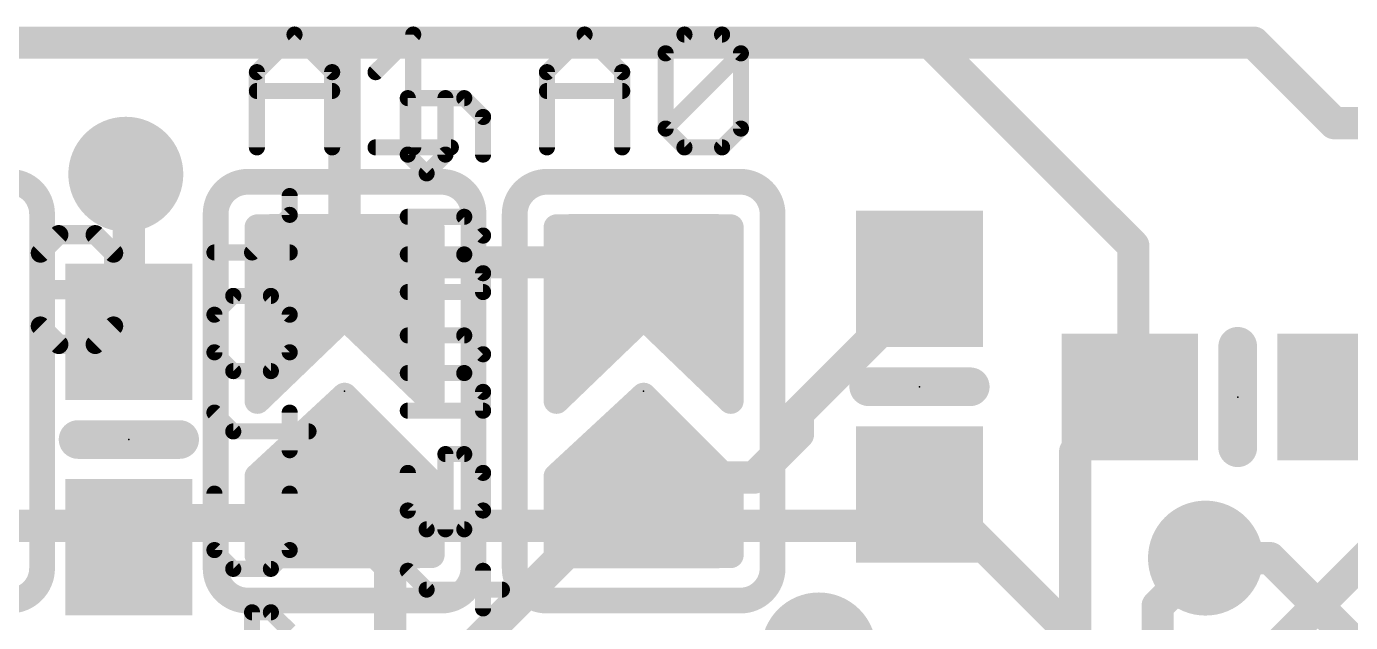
# Model space of a CAD drawing. Extents: x -0.1 to 65, y -0.1 to 31.1.
# Drawn here: x 12.04 to 22.48, y 15.37 to 20.07 of the extents above; entities that cross this region are included whole.
import ezdxf

# ---------------------------------------------------------------- set-up
doc = ezdxf.new("R2010")
doc.units = 0
for name, color, linetype in [('1', 12, 'CONTINUOUS'), ('16', 5, 'CONTINUOUS'), ('18', 110, 'CONTINUOUS'), ('21', 40, 'CONTINUOUS'), ('22', 6, 'CONTINUOUS'), ('23', 40, 'CONTINUOUS')]:
    doc.layers.add(name, color=color, linetype=linetype)

# ---------------------------------------------------------------- blocks, each defined once
blk = doc.blocks.new('RECT121920X243840R50')
at = {"const_width": 0.1905}
blk.add_lwpolyline([(0.2858, -0.5715), (0.2858, 0.5715, 0.4142), (0.1905, 0.6668), (-0.1905, 0.6668, 0.4142), (-0.2858, 0.5715), (-0.2858, -0.5715, 0.4142), (-0.1905, -0.6668), (0.1905, -0.6668, 0.4142)], format="xyb", close=True, dxfattribs=at)
blk.add_solid([(-0.2159, -0.5969), (0.2159, -0.5969), (-0.2159, 0.5969), (0.2159, 0.5969)])
blk = doc.blocks.new('RECT')
blk.add_solid([(-0.5, -0.5), (0.5, -0.5), (-0.5, 0.5), (0.5, 0.5)])
blk = doc.blocks.new('ROUNDV')
at = {"const_width": 0.5}
blk.add_lwpolyline([(0, -0.25, 1), (0, 0.25, 1), (0, -0.25)], format="xyb", dxfattribs=at)

msp = doc.modelspace()

# ---------------------------------------------------------------- linework, layer by layer
at = {"layer": '1'}
for points, const_width in [([(14.551, 19.939), (11.811, 19.939)], 0.254), ([(14.551, 19.939), (14.551, 18.207)], 0.254), ([(14.551, 19.939), (19.166, 19.939)], 0.254), ([(19.166, 19.939), (20.767, 18.338)], 0.254), ([(12.851, 18.8776), (12.827, 18.9016)], 0.254), ([(12.851, 18.8776), (12.851, 17.66)], 0.254), ([(15.2376, 18.484), (13.8644, 18.484)], 0.2032), ([(13.8644, 18.484), (13.8644, 17.114)], 0.2032), ([(15.2376, 17.114), (15.2376, 18.484)], 0.2032), ([(17.5946, 18.484), (16.2214, 18.484)], 0.2032), ([(16.2214, 18.484), (16.2214, 17.114)], 0.2032), ([(17.5946, 17.114), (17.5946, 18.484)], 0.2032), ([(13.8644, 18.288), (15.2376, 18.288)], 0.2032), ([(16.2214, 18.288), (17.5946, 18.288)], 0.2032), ([(20.767, 18.338), (20.767, 17.172)], 0.254), ([(16.908, 18.207), (14.551, 18.207)], 0.254), ([(13.8644, 18.0848), (15.2376, 18.0848)], 0.2032), ([(16.2214, 18.0848), (17.5946, 18.0848)], 0.2032), ([(19.082, 17.9752), (19.082, 18.076)], 0.254), ([(19.082, 17.9752), (18.1248, 17.018)], 0.254), ([(13.8644, 17.8816), (15.2376, 17.8816)], 0.2032), ([(16.2214, 17.8816), (17.5946, 17.8816)], 0.2032), ([(13.8644, 17.114), (14.551, 17.7752)], 0.2032), ([(14.551, 17.7752), (15.2376, 17.114)], 0.2032), ([(16.2214, 17.114), (16.908, 17.7752)], 0.2032), ([(16.908, 17.7752), (17.5946, 17.114)], 0.2032), ([(13.8644, 17.6784), (14.4505, 17.6784)], 0.2032), ([(14.6515, 17.6784), (15.2376, 17.6784)], 0.2032), ([(16.2214, 17.6784), (16.8075, 17.6784)], 0.2032), ([(17.0085, 17.6784), (17.5946, 17.6784)], 0.2032), ([(13.8644, 17.4752), (14.2395, 17.4752)], 0.2032), ([(14.8625, 17.4752), (15.2376, 17.4752)], 0.2032), ([(16.2214, 17.4752), (16.5965, 17.4752)], 0.2032), ([(17.2195, 17.4752), (17.5946, 17.4752)], 0.2032), ([(13.8644, 17.272), (14.0285, 17.272)], 0.2032), ([(15.0735, 17.272), (15.2376, 17.272)], 0.2032), ([(16.2214, 17.272), (16.3855, 17.272)], 0.2032), ([(17.4305, 17.272), (17.5946, 17.272)], 0.2032), ([(13.8644, 16.5195), (14.551, 17.1561)], 0.2032), ([(14.551, 17.1561), (15.2376, 16.4695)], 0.2032), ([(16.2214, 16.5195), (16.908, 17.1561)], 0.2032), ([(16.908, 17.1561), (17.5946, 16.4695)], 0.2032), ([(20.309, 16.714), (20.74, 17.145)], 0.254), ([(20.767, 17.172), (20.74, 17.145)], 0.254), ([(14.4568, 17.0688), (14.6383, 17.0688)], 0.2032), ([(16.8138, 17.0688), (16.9953, 17.0688)], 0.2032), ([(18.1248, 17.018), (18.1248, 16.8548)], 0.254), ([(14.2377, 16.8656), (14.8415, 16.8656)], 0.2032), ([(16.5947, 16.8656), (17.1985, 16.8656)], 0.2032), ([(18.1248, 16.8548), (17.78, 16.51)], 0.254), ([(20.309, 14.095), (20.309, 16.714)], 0.254), ([(14.0185, 16.6624), (15.0447, 16.6624)], 0.2032), ([(16.3755, 16.6624), (17.4017, 16.6624)], 0.2032), ([(13.8644, 15.898), (13.8644, 16.5195)], 0.2032), ([(16.2214, 15.898), (16.2214, 16.5195)], 0.2032), ([(16.908, 16.175), (17.243, 16.51)], 0.254), ([(17.78, 16.51), (17.243, 16.51)], 0.254), ([(13.8644, 16.4592), (15.2376, 16.4592)], 0.2032), ([(15.2376, 16.4695), (15.2376, 15.898)], 0.2032), ([(16.2214, 16.4592), (17.5946, 16.4592)], 0.2032), ([(17.5946, 16.4695), (17.5946, 15.898)], 0.2032), ([(16.517, 16.175), (16.4095, 16.2825)], 0.254), ([(16.4095, 16.2825), (16.4095, 16.0285)], 0.254), ([(13.017, 16.175), (12.851, 16.009)], 0.254), ([(14.551, 16.175), (13.017, 16.175)], 0.254), ([(13.8644, 16.256), (15.2376, 16.256)], 0.2032), ([(14.551, 16.175), (14.9098, 15.8162)], 0.254), ([(16.2214, 16.256), (17.5946, 16.256)], 0.2032), ([(16.908, 16.175), (16.517, 16.175)], 0.254), ([(12.851, 16.009), (12.851, 15.96)], 0.254), ([(13.8644, 16.0528), (15.2376, 16.0528)], 0.2032), ([(16.4095, 16.0285), (15.367, 14.986)], 0.254), ([(16.2214, 16.0528), (17.5946, 16.0528)], 0.2032), ([(22.7214, 16.002), (21.6018, 14.8824)], 0.254), ([(15.2376, 15.898), (13.8644, 15.898)], 0.2032), ([(17.5946, 15.898), (16.2214, 15.898)], 0.2032), ([(21.336, 15.875), (20.959, 15.498)], 0.254), ([(14.9098, 15.8162), (14.9098, 11.3792)], 0.254), ([(20.959, 14.095), (20.959, 15.498)], 0.254)]:
    msp.add_lwpolyline(points, dxfattribs=dict(at, const_width=const_width))
for points, const_width in [([(14.6145, 19.939, 1), (14.4875, 19.939)], 0.127), ([(14.551, 20.0025, 1), (14.551, 19.8755)], 0.127), ([(14.551, 19.8755, 1), (14.551, 20.0025)], 0.127), ([(19.2109, 19.9839, 1), (19.1211, 19.8941)], 0.127), ([(19.166, 19.8755, 1), (19.166, 20.0025)], 0.127), ([(12.8719, 18.9465, 1), (12.7821, 18.8567)], 0.127), ([(12.9145, 18.8776, 1), (12.7875, 18.8776)], 0.127), ([(12.8061, 18.8327, 1), (12.8959, 18.9225)], 0.127), ([(13.8644, 18.5348, 1), (13.8644, 18.4332)], 0.1016), ([(13.9152, 18.484, 1), (13.8136, 18.484)], 0.1016), ([(15.2884, 18.484, 1), (15.1868, 18.484)], 0.1016), ([(15.2376, 18.4332, 1), (15.2376, 18.5348)], 0.1016), ([(16.2214, 18.5348, 1), (16.2214, 18.4332)], 0.1016), ([(16.2722, 18.484, 1), (16.1706, 18.484)], 0.1016), ([(17.6454, 18.484, 1), (17.5438, 18.484)], 0.1016), ([(17.5946, 18.4332, 1), (17.5946, 18.5348)], 0.1016), ([(13.8644, 18.3388, 1), (13.8644, 18.2372)], 0.1016), ([(15.2376, 18.2372, 1), (15.2376, 18.3388)], 0.1016), ([(16.2214, 18.3388, 1), (16.2214, 18.2372)], 0.1016), ([(17.5946, 18.2372, 1), (17.5946, 18.3388)], 0.1016), ([(20.8305, 18.338, 1), (20.7035, 18.338)], 0.127), ([(20.7221, 18.2931, 1), (20.8119, 18.3829)], 0.127), ([(14.551, 18.2705, 1), (14.551, 18.1435)], 0.127), ([(14.4875, 18.207, 1), (14.6145, 18.207)], 0.127), ([(16.908, 18.1435, 1), (16.908, 18.2705)], 0.127), ([(13.8644, 18.1356, 1), (13.8644, 18.034)], 0.1016), ([(15.2376, 18.034, 1), (15.2376, 18.1356)], 0.1016), ([(16.2214, 18.1356, 1), (16.2214, 18.034)], 0.1016), ([(17.5946, 18.034, 1), (17.5946, 18.1356)], 0.1016), ([(19.1455, 18.076, 1), (19.0185, 18.076)], 0.127), ([(19.1269, 17.9303, 1), (19.0371, 18.0201)], 0.127), ([(13.8644, 17.9324, 1), (13.8644, 17.8308)], 0.1016), ([(15.2376, 17.8308, 1), (15.2376, 17.9324)], 0.1016), ([(16.2214, 17.9324, 1), (16.2214, 17.8308)], 0.1016), ([(17.5946, 17.8308, 1), (17.5946, 17.9324)], 0.1016), ([(19.0185, 17.9752, 1), (19.1455, 17.9752)], 0.127), ([(14.5862, 17.8118, 1), (14.5158, 17.7386)], 0.1016), ([(14.5862, 17.7386, 1), (14.5158, 17.8118)], 0.1016), ([(16.9432, 17.8118, 1), (16.8728, 17.7386)], 0.1016), ([(16.9432, 17.7386, 1), (16.8728, 17.8118)], 0.1016), ([(13.8644, 17.7292, 1), (13.8644, 17.6276)], 0.1016), ([(14.4505, 17.6276, 1), (14.4505, 17.7292)], 0.1016), ([(14.6515, 17.7292, 1), (14.6515, 17.6276)], 0.1016), ([(15.2376, 17.6276, 1), (15.2376, 17.7292)], 0.1016), ([(16.2214, 17.7292, 1), (16.2214, 17.6276)], 0.1016), ([(16.8075, 17.6276, 1), (16.8075, 17.7292)], 0.1016), ([(17.0085, 17.7292, 1), (17.0085, 17.6276)], 0.1016), ([(17.5946, 17.6276, 1), (17.5946, 17.7292)], 0.1016), ([(12.7875, 17.66, 1), (12.9145, 17.66)], 0.127), ([(13.8644, 17.526, 1), (13.8644, 17.4244)], 0.1016), ([(14.2395, 17.4244, 1), (14.2395, 17.526)], 0.1016), ([(14.8625, 17.526, 1), (14.8625, 17.4244)], 0.1016), ([(15.2376, 17.4244, 1), (15.2376, 17.526)], 0.1016), ([(16.2214, 17.526, 1), (16.2214, 17.4244)], 0.1016), ([(16.5965, 17.4244, 1), (16.5965, 17.526)], 0.1016), ([(17.2195, 17.526, 1), (17.2195, 17.4244)], 0.1016), ([(17.5946, 17.4244, 1), (17.5946, 17.526)], 0.1016), ([(13.8644, 17.3228, 1), (13.8644, 17.2212)], 0.1016), ([(14.0285, 17.2212, 1), (14.0285, 17.3228)], 0.1016), ([(15.0735, 17.3228, 1), (15.0735, 17.2212)], 0.1016), ([(15.2376, 17.2212, 1), (15.2376, 17.3228)], 0.1016), ([(16.2214, 17.3228, 1), (16.2214, 17.2212)], 0.1016), ([(16.3855, 17.2212, 1), (16.3855, 17.3228)], 0.1016), ([(17.4305, 17.3228, 1), (17.4305, 17.2212)], 0.1016), ([(17.5946, 17.2212, 1), (17.5946, 17.3228)], 0.1016), ([(14.5869, 17.192, 1), (14.5151, 17.1202)], 0.1016), ([(14.5855, 17.1188, 1), (14.5165, 17.1934)], 0.1016), ([(16.9439, 17.192, 1), (16.8721, 17.1202)], 0.1016), ([(16.9425, 17.1188, 1), (16.8735, 17.1934)], 0.1016), ([(20.6951, 17.1899, 1), (20.7849, 17.1001)], 0.127), ([(20.7849, 17.1001, 1), (20.6951, 17.1899)], 0.127), ([(20.7035, 17.172, 1), (20.8305, 17.172)], 0.127), ([(20.8119, 17.1271, 1), (20.7221, 17.2169)], 0.127), ([(13.8292, 17.1506, 1), (13.8996, 17.0774)], 0.1016), ([(13.8136, 17.114, 1), (13.9152, 17.114)], 0.1016), ([(14.4568, 17.1196, 1), (14.4568, 17.018)], 0.1016), ([(14.6383, 17.018, 1), (14.6383, 17.1196)], 0.1016), ([(15.1868, 17.114, 1), (15.2884, 17.114)], 0.1016), ([(15.2024, 17.0774, 1), (15.2728, 17.1506)], 0.1016), ([(16.1862, 17.1506, 1), (16.2566, 17.0774)], 0.1016), ([(16.1706, 17.114, 1), (16.2722, 17.114)], 0.1016), ([(16.8138, 17.1196, 1), (16.8138, 17.018)], 0.1016), ([(16.9953, 17.018, 1), (16.9953, 17.1196)], 0.1016), ([(17.5438, 17.114, 1), (17.6454, 17.114)], 0.1016), ([(17.5594, 17.0774, 1), (17.6298, 17.1506)], 0.1016), ([(18.1883, 17.018, 1), (18.0613, 17.018)], 0.127), ([(18.0799, 17.0629, 1), (18.1697, 16.9731)], 0.127), ([(14.2377, 16.9164, 1), (14.2377, 16.8148)], 0.1016), ([(14.8415, 16.8148, 1), (14.8415, 16.9164)], 0.1016), ([(16.5947, 16.9164, 1), (16.5947, 16.8148)], 0.1016), ([(17.1985, 16.8148, 1), (17.1985, 16.9164)], 0.1016), ([(18.0613, 16.8548, 1), (18.1883, 16.8548)], 0.127), ([(18.1697, 16.8099, 1), (18.0799, 16.8997)], 0.127), ([(20.3725, 16.714, 1), (20.2455, 16.714)], 0.127), ([(20.2641, 16.7589, 1), (20.3539, 16.6691)], 0.127), ([(14.0185, 16.7132, 1), (14.0185, 16.6116)], 0.1016), ([(15.0447, 16.6116, 1), (15.0447, 16.7132)], 0.1016), ([(16.3755, 16.7132, 1), (16.3755, 16.6116)], 0.1016), ([(17.4017, 16.6116, 1), (17.4017, 16.7132)], 0.1016), ([(13.9152, 16.5195, 1), (13.8136, 16.5195)], 0.1016), ([(13.8299, 16.5568, 1), (13.8989, 16.4822)], 0.1016), ([(16.2722, 16.5195, 1), (16.1706, 16.5195)], 0.1016), ([(16.1869, 16.5568, 1), (16.2559, 16.4822)], 0.1016), ([(17.243, 16.5735, 1), (17.243, 16.4465)], 0.127), ([(17.2879, 16.4651, 1), (17.1981, 16.5549)], 0.127), ([(17.7351, 16.5549, 1), (17.8249, 16.4651)], 0.127), ([(17.78, 16.4465, 1), (17.78, 16.5735)], 0.127), ([(13.8644, 16.51, 1), (13.8644, 16.4084)], 0.1016), ([(15.2884, 16.4695, 1), (15.1868, 16.4695)], 0.1016), ([(15.2017, 16.4336, 1), (15.2735, 16.5054)], 0.1016), ([(15.2376, 16.4084, 1), (15.2376, 16.51)], 0.1016), ([(16.2214, 16.51, 1), (16.2214, 16.4084)], 0.1016), ([(17.6454, 16.4695, 1), (17.5438, 16.4695)], 0.1016), ([(17.5587, 16.4336, 1), (17.6305, 16.5054)], 0.1016), ([(17.5946, 16.4084, 1), (17.5946, 16.51)], 0.1016), ([(16.4544, 16.3274, 1), (16.3646, 16.2376)], 0.127), ([(16.473, 16.2825, 1), (16.346, 16.2825)], 0.127), ([(13.017, 16.2385, 1), (13.017, 16.1115)], 0.127), ([(13.0619, 16.1301, 1), (12.9721, 16.2199)], 0.127), ([(13.8644, 16.3068, 1), (13.8644, 16.2052)], 0.1016), ([(14.5959, 16.2199, 1), (14.5061, 16.1301)], 0.127), ([(14.551, 16.1115, 1), (14.551, 16.2385)], 0.127), ([(15.2376, 16.2052, 1), (15.2376, 16.3068)], 0.1016), ([(16.2214, 16.3068, 1), (16.2214, 16.2052)], 0.1016), ([(16.517, 16.2385, 1), (16.517, 16.1115)], 0.127), ([(16.4721, 16.1301, 1), (16.5619, 16.2199)], 0.127), ([(16.8631, 16.2199, 1), (16.9529, 16.1301)], 0.127), ([(16.908, 16.1115, 1), (16.908, 16.2385)], 0.127), ([(17.5946, 16.2052, 1), (17.5946, 16.3068)], 0.1016), ([(12.9145, 16.009, 1), (12.7875, 16.009)], 0.127), ([(12.8061, 16.0539, 1), (12.8959, 15.9641)], 0.127), ([(13.8644, 16.1036, 1), (13.8644, 16.002)], 0.1016), ([(15.2376, 16.002, 1), (15.2376, 16.1036)], 0.1016), ([(16.2214, 16.1036, 1), (16.2214, 16.002)], 0.1016), ([(16.346, 16.0285, 1), (16.473, 16.0285)], 0.127), ([(16.4544, 15.9836, 1), (16.3646, 16.0734)], 0.127), ([(17.5946, 16.002, 1), (17.5946, 16.1036)], 0.1016), ([(12.7875, 15.96, 1), (12.9145, 15.96)], 0.127), ([(13.8644, 15.9488, 1), (13.8644, 15.8472)], 0.1016), ([(15.2376, 15.8472, 1), (15.2376, 15.9488)], 0.1016), ([(16.2214, 15.9488, 1), (16.2214, 15.8472)], 0.1016), ([(17.5946, 15.8472, 1), (17.5946, 15.9488)], 0.1016), ([(21.3809, 15.8301, 1), (21.2911, 15.9199)], 0.127), ([(13.8136, 15.898, 1), (13.9152, 15.898)], 0.1016), ([(14.9733, 15.8162, 1), (14.8463, 15.8162)], 0.127), ([(14.8649, 15.7713, 1), (14.9547, 15.8611)], 0.127), ([(15.1868, 15.898, 1), (15.2884, 15.898)], 0.1016), ([(16.1706, 15.898, 1), (16.2722, 15.898)], 0.1016), ([(17.5438, 15.898, 1), (17.6454, 15.898)], 0.1016), ([(21.0225, 15.498, 1), (20.8955, 15.498)], 0.127), ([(20.9141, 15.5429, 1), (21.0039, 15.4531)], 0.127)]:
    msp.add_lwpolyline(points, format="xyb", dxfattribs=dict(at, const_width=const_width))
at = {"layer": '16', "const_width": 0.254}
for points in [[(9.017, 19.939), (21.717, 19.939)], [(21.717, 19.939), (22.352, 19.304)], [(28.067, 19.304), (22.352, 19.304)], [(19.431, 16.129), (7.619, 16.129)], [(24.2062, 11.3538), (19.431, 16.129)], [(21.844, 15.875), (21.336, 15.875)], [(25.781, 11.938), (21.844, 15.875)]]:
    msp.add_lwpolyline(points, dxfattribs=at)
at = {"layer": '16', "const_width": 0.127}
for points in [[(21.7619, 19.9839, 1), (21.6721, 19.8941)], [(21.717, 19.8755, 1), (21.717, 20.0025)], [(22.352, 19.3675, 1), (22.352, 19.2405)], [(22.3071, 19.2591, 1), (22.3969, 19.3489)], [(19.4759, 16.1739, 1), (19.3861, 16.0841)], [(19.431, 16.0655, 1), (19.431, 16.1925)], [(21.336, 15.9385, 1), (21.336, 15.8115)], [(21.8889, 15.9199, 1), (21.7991, 15.8301)], [(21.844, 15.8115, 1), (21.844, 15.9385)]]:
    msp.add_lwpolyline(points, format="xyb", dxfattribs=at)
at = {"layer": '21'}
for points, const_width in [([(13.86, 19.7067), (14.1566, 20.0033)], 0.127), ([(14.1566, 20.0033), (14.4532, 19.7067)], 0.127), ([(14.7955, 19.7067), (15.0921, 20.0033)], 0.127), ([(15.0921, 20.0033), (15.0921, 19.1135)], 0.127), ([(16.146, 19.7067), (16.4426, 20.0033)], 0.127), ([(16.4426, 20.0033), (16.7392, 19.7067)], 0.127), ([(17.0815, 19.855), (17.2298, 20.0033)], 0.127), ([(17.2298, 20.0033), (17.5264, 20.0033)], 0.127), ([(17.5264, 20.0033), (17.6747, 19.855)], 0.127), ([(17.0815, 19.2618), (17.0815, 19.855)], 0.127), ([(17.0815, 19.2618), (17.6747, 19.855)], 0.127), ([(17.6747, 19.855), (17.6747, 19.2618)], 0.127), ([(13.86, 19.1135), (13.86, 19.7067)], 0.127), ([(14.4532, 19.7067), (14.4532, 19.1135)], 0.127), ([(16.146, 19.1135), (16.146, 19.7067)], 0.127), ([(16.7392, 19.7067), (16.7392, 19.1135)], 0.127), ([(13.86, 19.5584), (14.4532, 19.5584)], 0.127), ([(16.146, 19.5584), (16.7392, 19.5584)], 0.127), ([(17.2298, 19.1135), (17.0815, 19.2618)], 0.127), ([(17.6747, 19.2618), (17.5264, 19.1135)], 0.127), ([(14.7955, 19.1135), (15.3887, 19.1135)], 0.127), ([(17.5264, 19.1135), (17.2298, 19.1135)], 0.127), ([(15.313, 18.842), (13.789, 18.842)], 0.2032), ([(17.67, 18.842), (16.146, 18.842)], 0.2032), ([(12.167, 18.588), (12.167, 15.794)], 0.2032), ([(13.535, 15.794), (13.535, 18.588)], 0.2032), ([(15.567, 18.588), (15.567, 15.794)], 0.2032), ([(15.892, 15.794), (15.892, 18.588)], 0.2032), ([(17.924, 18.588), (17.924, 15.794)], 0.2032), ([(21.59, 17.545), (21.59, 16.745)], 0.3048), ([(18.682, 17.226), (19.482, 17.226)], 0.3048), ([(13.251, 16.81), (12.451, 16.81)], 0.3048), ([(15.313, 15.54), (13.789, 15.54)], 0.2032), ([(17.67, 15.54), (16.146, 15.54)], 0.2032)]:
    msp.add_lwpolyline(points, dxfattribs=dict(at, const_width=const_width))
for points, const_width in [([(14.179, 20.0257, 1), (14.1341, 19.9808)], 0.0635), ([(14.179, 19.9808, 1), (14.1341, 20.0257)], 0.0635), ([(15.1238, 20.0033, 1), (15.0603, 20.0033)], 0.0635), ([(15.1145, 19.9808, 1), (15.0696, 20.0257)], 0.0635), ([(16.465, 20.0257, 1), (16.4201, 19.9808)], 0.0635), ([(16.465, 19.9808, 1), (16.4201, 20.0257)], 0.0635), ([(17.2298, 20.035, 1), (17.2298, 19.9715)], 0.0635), ([(17.2522, 19.9808, 1), (17.2073, 20.0257)], 0.0635), ([(17.5488, 20.0257, 1), (17.5039, 19.9808)], 0.0635), ([(17.5264, 19.9715, 1), (17.5264, 20.035)], 0.0635), ([(17.059, 19.8774, 1), (17.104, 19.8325)], 0.0635), ([(17.1133, 19.855, 1), (17.0498, 19.855)], 0.0635), ([(17.7064, 19.855, 1), (17.6429, 19.855)], 0.0635), ([(17.6971, 19.8325, 1), (17.6522, 19.8774)], 0.0635), ([(17.6522, 19.8325, 1), (17.6971, 19.8774)], 0.0635), ([(13.8917, 19.7067, 1), (13.8282, 19.7067)], 0.0635), ([(13.8375, 19.7291, 1), (13.8824, 19.6842)], 0.0635), ([(14.4849, 19.7067, 1), (14.4214, 19.7067)], 0.0635), ([(14.4307, 19.6842, 1), (14.4756, 19.7291)], 0.0635), ([(14.773, 19.7291, 1), (14.818, 19.6842)], 0.0635), ([(16.1777, 19.7067, 1), (16.1142, 19.7067)], 0.0635), ([(16.1235, 19.7291, 1), (16.1684, 19.6842)], 0.0635), ([(16.7709, 19.7067, 1), (16.7074, 19.7067)], 0.0635), ([(16.7167, 19.6842, 1), (16.7616, 19.7291)], 0.0635), ([(13.86, 19.5901, 1), (13.86, 19.5266)], 0.0635), ([(14.4532, 19.5266, 1), (14.4532, 19.5901)], 0.0635), ([(16.146, 19.5901, 1), (16.146, 19.5266)], 0.0635), ([(16.7392, 19.5266, 1), (16.7392, 19.5901)], 0.0635), ([(17.104, 19.2842, 1), (17.059, 19.2393)], 0.0635), ([(17.059, 19.2842, 1), (17.104, 19.2393)], 0.0635), ([(17.6971, 19.2393, 1), (17.6522, 19.2842)], 0.0635), ([(17.0498, 19.2618, 1), (17.1133, 19.2618)], 0.0635), ([(17.6429, 19.2618, 1), (17.7064, 19.2618)], 0.0635), ([(13.8282, 19.1135, 1), (13.8917, 19.1135)], 0.0635), ([(14.4214, 19.1135, 1), (14.4849, 19.1135)], 0.0635), ([(14.7955, 19.1453, 1), (14.7955, 19.0818)], 0.0635), ([(15.0603, 19.1135, 1), (15.1238, 19.1135)], 0.0635), ([(15.3887, 19.0818, 1), (15.3887, 19.1453)], 0.0635), ([(16.1142, 19.1135, 1), (16.1777, 19.1135)], 0.0635), ([(16.7074, 19.1135, 1), (16.7709, 19.1135)], 0.0635), ([(17.2298, 19.1453, 1), (17.2298, 19.0818)], 0.0635), ([(17.2073, 19.091, 1), (17.2522, 19.136)], 0.0635), ([(17.5039, 19.136, 1), (17.5488, 19.091)], 0.0635), ([(17.5264, 19.0818, 1), (17.5264, 19.1453)], 0.0635), ([(12.167, 18.588, 0.4142), (11.913, 18.842)], 0.2032), ([(13.789, 18.842, 0.4142), (13.535, 18.588)], 0.2032), ([(13.789, 18.8928, 1), (13.789, 18.7912)], 0.1016), ([(13.789, 18.7912, 1), (13.789, 18.8928)], 0.1016), ([(15.567, 18.588, 0.4142), (15.313, 18.842)], 0.2032), ([(15.313, 18.8928, 1), (15.313, 18.7912)], 0.1016), ([(15.313, 18.7912, 1), (15.313, 18.8928)], 0.1016), ([(16.146, 18.842, 0.4142), (15.892, 18.588)], 0.2032), ([(16.146, 18.8928, 1), (16.146, 18.7912)], 0.1016), ([(16.146, 18.7912, 1), (16.146, 18.8928)], 0.1016), ([(17.924, 18.588, 0.4142), (17.67, 18.842)], 0.2032), ([(17.67, 18.8928, 1), (17.67, 18.7912)], 0.1016), ([(17.67, 18.7912, 1), (17.67, 18.8928)], 0.1016), ([(12.2178, 18.588, 1), (12.1162, 18.588)], 0.1016), ([(13.5858, 18.588, 1), (13.4842, 18.588)], 0.1016), ([(15.6178, 18.588, 1), (15.5162, 18.588)], 0.1016), ([(15.9428, 18.588, 1), (15.8412, 18.588)], 0.1016), ([(17.9748, 18.588, 1), (17.8732, 18.588)], 0.1016), ([(12.1162, 18.588, 1), (12.2178, 18.588)], 0.1016), ([(13.4842, 18.588, 1), (13.5858, 18.588)], 0.1016), ([(15.5162, 18.588, 1), (15.6178, 18.588)], 0.1016), ([(15.8412, 18.588, 1), (15.9428, 18.588)], 0.1016), ([(17.8732, 18.588, 1), (17.9748, 18.588)], 0.1016), ([(21.6662, 17.545, 1), (21.5138, 17.545)], 0.1524), ([(18.682, 17.3022, 1), (18.682, 17.1498)], 0.1524), ([(19.482, 17.1498, 1), (19.482, 17.3022)], 0.1524), ([(12.451, 16.8862, 1), (12.451, 16.7338)], 0.1524), ([(13.251, 16.7338, 1), (13.251, 16.8862)], 0.1524), ([(21.5138, 16.745, 1), (21.6662, 16.745)], 0.1524), ([(11.913, 15.54, 0.4142), (12.167, 15.794)], 0.2032), ([(12.2178, 15.794, 1), (12.1162, 15.794)], 0.1016), ([(13.535, 15.794, 0.4142), (13.789, 15.54)], 0.2032), ([(13.5858, 15.794, 1), (13.4842, 15.794)], 0.1016), ([(15.313, 15.54, 0.4142), (15.567, 15.794)], 0.2032), ([(15.6178, 15.794, 1), (15.5162, 15.794)], 0.1016), ([(15.892, 15.794, 0.4142), (16.146, 15.54)], 0.2032), ([(15.9428, 15.794, 1), (15.8412, 15.794)], 0.1016), ([(17.67, 15.54, 0.4142), (17.924, 15.794)], 0.2032), ([(17.9748, 15.794, 1), (17.8732, 15.794)], 0.1016), ([(12.1162, 15.794, 1), (12.2178, 15.794)], 0.1016), ([(13.4842, 15.794, 1), (13.5858, 15.794)], 0.1016), ([(15.5162, 15.794, 1), (15.6178, 15.794)], 0.1016), ([(15.8412, 15.794, 1), (15.9428, 15.794)], 0.1016), ([(17.8732, 15.794, 1), (17.9748, 15.794)], 0.1016), ([(13.789, 15.5908, 1), (13.789, 15.4892)], 0.1016), ([(13.789, 15.4892, 1), (13.789, 15.5908)], 0.1016), ([(15.313, 15.5908, 1), (15.313, 15.4892)], 0.1016), ([(15.313, 15.4892, 1), (15.313, 15.5908)], 0.1016), ([(16.146, 15.5908, 1), (16.146, 15.4892)], 0.1016), ([(16.146, 15.4892, 1), (16.146, 15.5908)], 0.1016), ([(17.67, 15.5908, 1), (17.67, 15.4892)], 0.1016), ([(17.67, 15.4892, 1), (17.67, 15.5908)], 0.1016)]:
    msp.add_lwpolyline(points, format="xyb", dxfattribs=dict(at, const_width=const_width))
at = {"layer": '22'}
for points, const_width in [([(15.0813, 19.5017, 1), (15.0177, 19.5017)], 0.0635), ([(15.0495, 19.5334, 1), (15.0495, 19.4699)], 0.0635), ([(15.3778, 19.5017, 1), (15.3143, 19.5017)], 0.0635), ([(15.5168, 19.5241, 1), (15.4719, 19.4792)], 0.0635), ([(15.4944, 19.4699, 1), (15.4944, 19.5334)], 0.0635), ([(15.6744, 19.3534, 1), (15.6109, 19.3534)], 0.0635), ([(15.6202, 19.3309, 1), (15.6651, 19.3758)], 0.0635), ([(15.072, 19.0792, 1), (15.027, 19.0343)], 0.0635), ([(15.3685, 19.0343, 1), (15.3236, 19.0792)], 0.0635), ([(15.0177, 19.0568, 1), (15.0813, 19.0568)], 0.0635), ([(15.3143, 19.0568, 1), (15.3778, 19.0568)], 0.0635), ([(15.6109, 19.0568, 1), (15.6744, 19.0568)], 0.0635), ([(15.1753, 18.9309, 1), (15.2202, 18.886)], 0.0635), ([(15.1753, 18.886, 1), (15.2202, 18.9309)], 0.0635), ([(14.1504, 18.7297, 1), (14.0869, 18.7297)], 0.0635), ([(14.0869, 18.5814, 1), (14.1504, 18.5814)], 0.0635), ([(14.1411, 18.5589, 1), (14.0962, 18.6038)], 0.0635), ([(15.0495, 18.5979, 1), (15.0495, 18.5344)], 0.0635), ([(15.5168, 18.5886, 1), (15.4719, 18.5437)], 0.0635), ([(15.4944, 18.5344, 1), (15.4944, 18.5979)], 0.0635), ([(12.2982, 18.4626, 1), (12.2982, 18.3864)], 0.0762), ([(12.3251, 18.3976, 1), (12.2712, 18.4515)], 0.0762), ([(12.6132, 18.4515, 1), (12.5594, 18.3976)], 0.0762), ([(12.5863, 18.3864, 1), (12.5863, 18.4626)], 0.0762), ([(15.6651, 18.3954, 1), (15.6202, 18.4403)], 0.0635), ([(15.6202, 18.3954, 1), (15.6651, 18.4403)], 0.0635), ([(12.1272, 18.3074, 1), (12.1811, 18.2535)], 0.0762), ([(12.7685, 18.2805, 1), (12.6923, 18.2805)], 0.0762), ([(12.7034, 18.2535, 1), (12.7573, 18.3074)], 0.0762), ([(13.5255, 18.3166, 1), (13.5255, 18.2531)], 0.0635), ([(13.7996, 18.3073, 1), (13.8445, 18.2624)], 0.0635), ([(14.1187, 18.2531, 1), (14.1187, 18.3166)], 0.0635), ([(15.0495, 18.3013, 1), (15.0495, 18.2378)], 0.0635), ([(15.5168, 18.292, 1), (15.4719, 18.2471)], 0.0635), ([(15.4719, 18.292, 1), (15.5168, 18.2471)], 0.0635), ([(15.4944, 18.2378, 1), (15.4944, 18.3013)], 0.0635), ([(15.6744, 18.1213, 1), (15.6109, 18.1213)], 0.0635), ([(15.6202, 18.0988, 1), (15.6651, 18.1437)], 0.0635), ([(12.1922, 17.9924, 1), (12.116, 17.9924)], 0.0762), ([(12.1541, 18.0305, 1), (12.1541, 17.9543)], 0.0762), ([(12.4422, 17.9543, 1), (12.4422, 18.0305)], 0.0762), ([(13.6738, 17.9742, 1), (13.6738, 17.9107)], 0.0635), ([(13.6962, 17.92, 1), (13.6513, 17.9649)], 0.0635), ([(13.9928, 17.9649, 1), (13.9479, 17.92)], 0.0635), ([(13.9704, 17.9107, 1), (13.9704, 17.9742)], 0.0635), ([(15.0495, 18.0047, 1), (15.0495, 17.9412)], 0.0635), ([(15.6109, 17.973, 1), (15.6744, 17.973)], 0.0635), ([(15.6427, 17.9412, 1), (15.6427, 18.0047)], 0.0635), ([(13.5573, 17.7942, 1), (13.4938, 17.7942)], 0.0635), ([(13.503, 17.8166, 1), (13.548, 17.7717)], 0.0635), ([(14.1504, 17.7942, 1), (14.0869, 17.7942)], 0.0635), ([(14.0962, 17.7717, 1), (14.1411, 17.8166)], 0.0635), ([(12.1811, 17.7312, 1), (12.1272, 17.6773)], 0.0762), ([(12.116, 17.7043, 1), (12.1922, 17.7043)], 0.0762), ([(12.6923, 17.7043, 1), (12.7685, 17.7043)], 0.0762), ([(12.7573, 17.6773, 1), (12.7034, 17.7312)], 0.0762), ([(12.2982, 17.5983, 1), (12.2982, 17.5221)], 0.0762), ([(12.5863, 17.5221, 1), (12.5863, 17.5983)], 0.0762), ([(15.0495, 17.6624, 1), (15.0495, 17.5989)], 0.0635), ([(15.5168, 17.6531, 1), (15.4719, 17.6082)], 0.0635), ([(15.4944, 17.5989, 1), (15.4944, 17.6624)], 0.0635), ([(12.2712, 17.5333, 1), (12.3251, 17.5871)], 0.0762), ([(12.5594, 17.5871, 1), (12.6132, 17.5333)], 0.0762), ([(13.548, 17.52, 1), (13.503, 17.4751)], 0.0635), ([(14.1411, 17.4751, 1), (14.0962, 17.52)], 0.0635), ([(15.6651, 17.4599, 1), (15.6202, 17.5048)], 0.0635), ([(15.6202, 17.4599, 1), (15.6651, 17.5048)], 0.0635), ([(13.4938, 17.4976, 1), (13.5573, 17.4976)], 0.0635), ([(14.0869, 17.4976, 1), (14.1504, 17.4976)], 0.0635), ([(13.6738, 17.381, 1), (13.6738, 17.3175)], 0.0635), ([(13.6513, 17.3268, 1), (13.6962, 17.3717)], 0.0635), ([(13.9479, 17.3717, 1), (13.9928, 17.3268)], 0.0635), ([(13.9704, 17.3175, 1), (13.9704, 17.381)], 0.0635), ([(15.0495, 17.3658, 1), (15.0495, 17.3023)], 0.0635), ([(15.5168, 17.3565, 1), (15.4719, 17.3116)], 0.0635), ([(15.4719, 17.3565, 1), (15.5168, 17.3116)], 0.0635), ([(15.4944, 17.3023, 1), (15.4944, 17.3658)], 0.0635), ([(15.6744, 17.1857, 1), (15.6109, 17.1857)], 0.0635), ([(15.6202, 17.1633, 1), (15.6651, 17.2082)], 0.0635), ([(13.548, 17.0446, 1), (13.503, 16.9997)], 0.0635), ([(14.1504, 17.0222, 1), (14.0869, 17.0222)], 0.0635), ([(15.0495, 17.0692, 1), (15.0495, 17.0057)], 0.0635), ([(15.6109, 17.0374, 1), (15.6744, 17.0374)], 0.0635), ([(15.6427, 17.0057, 1), (15.6427, 17.0692)], 0.0635), ([(13.6738, 16.9057, 1), (13.6738, 16.8422)], 0.0635), ([(13.6513, 16.8515, 1), (13.6962, 16.8964)], 0.0635), ([(14.267, 16.8422, 1), (14.267, 16.9057)], 0.0635), ([(14.0869, 16.7256, 1), (14.1504, 16.7256)], 0.0635), ([(15.3778, 16.6951, 1), (15.3143, 16.6951)], 0.0635), ([(15.3461, 16.7269, 1), (15.3461, 16.6634)], 0.0635), ([(15.5168, 16.7176, 1), (15.4719, 16.6727)], 0.0635), ([(15.4944, 16.6634, 1), (15.4944, 16.7269)], 0.0635), ([(15.0813, 16.5468, 1), (15.0177, 16.5468)], 0.0635), ([(15.6744, 16.5468, 1), (15.6109, 16.5468)], 0.0635), ([(15.6202, 16.5244, 1), (15.6651, 16.5693)], 0.0635), ([(13.5573, 16.3833, 1), (13.4938, 16.3833)], 0.0635), ([(14.1504, 16.3833, 1), (14.0869, 16.3833)], 0.0635), ([(15.0177, 16.2502, 1), (15.0813, 16.2502)], 0.0635), ([(15.072, 16.2727, 1), (15.027, 16.2278)], 0.0635), ([(15.6109, 16.2502, 1), (15.6744, 16.2502)], 0.0635), ([(15.6651, 16.2278, 1), (15.6202, 16.2727)], 0.0635), ([(15.1978, 16.1337, 1), (15.1978, 16.0702)], 0.0635), ([(15.1753, 16.0795, 1), (15.2202, 16.1244)], 0.0635), ([(15.3143, 16.1019, 1), (15.3778, 16.1019)], 0.0635), ([(15.4719, 16.1244, 1), (15.5168, 16.0795)], 0.0635), ([(15.4944, 16.0702, 1), (15.4944, 16.1337)], 0.0635), ([(13.548, 15.9608, 1), (13.503, 15.9159)], 0.0635), ([(13.4938, 15.9384, 1), (13.5573, 15.9384)], 0.0635), ([(14.0869, 15.9384, 1), (14.1504, 15.9384)], 0.0635), ([(14.1411, 15.9159, 1), (14.0962, 15.9608)], 0.0635), ([(13.6738, 15.8218, 1), (13.6738, 15.7583)], 0.0635), ([(13.6513, 15.7676, 1), (13.6962, 15.8125)], 0.0635), ([(13.9479, 15.8125, 1), (13.9928, 15.7676)], 0.0635), ([(13.9704, 15.7583, 1), (13.9704, 15.8218)], 0.0635), ([(15.072, 15.7973, 1), (15.027, 15.7524)], 0.0635), ([(15.6744, 15.7748, 1), (15.6109, 15.7748)], 0.0635), ([(15.1978, 15.6583, 1), (15.1978, 15.5948)], 0.0635), ([(15.1753, 15.6041, 1), (15.2202, 15.649)], 0.0635), ([(15.791, 15.5948, 1), (15.791, 15.6583)], 0.0635), ([(13.8221, 15.4795, 1), (13.8221, 15.416)], 0.0635), ([(13.8538, 15.4477, 1), (13.7903, 15.4477)], 0.0635), ([(13.9928, 15.4702, 1), (13.9479, 15.4253)], 0.0635), ([(13.9704, 15.416, 1), (13.9704, 15.4795)], 0.0635), ([(15.6109, 15.4783, 1), (15.6744, 15.4783)], 0.0635)]:
    msp.add_lwpolyline(points, format="xyb", dxfattribs=dict(at, const_width=const_width))
for points, const_width in [([(15.4944, 19.5017), (15.0495, 19.5017)], 0.127), ([(15.0495, 19.5017), (15.0495, 19.0568)], 0.127), ([(15.3461, 19.0568), (15.3461, 19.5017)], 0.127), ([(15.6427, 19.3534), (15.4944, 19.5017)], 0.127), ([(15.6427, 19.0568), (15.6427, 19.3534)], 0.127), ([(15.0495, 19.0568), (15.1978, 18.9085)], 0.127), ([(15.1978, 18.9085), (15.3461, 19.0568)], 0.127), ([(14.1187, 18.5814), (14.1187, 18.7297)], 0.127), ([(13.8221, 18.2848), (14.1187, 18.5814)], 0.127), ([(15.4944, 18.5661), (15.0495, 18.5661)], 0.127), ([(15.6427, 18.4178), (15.4944, 18.5661)], 0.127), ([(12.1541, 18.2805), (12.2982, 18.4245)], 0.1524), ([(12.2982, 18.4245), (12.5863, 18.4245)], 0.1524), ([(12.5863, 18.4245), (12.7304, 18.2805)], 0.1524), ([(15.4944, 18.2696), (15.6427, 18.4178)], 0.127), ([(12.7304, 18.2805), (12.7304, 17.7043)], 0.1524), ([(13.5255, 18.2848), (14.1187, 18.2848)], 0.127), ([(15.4944, 18.2696), (15.0495, 18.2696)], 0.127), ([(15.6427, 18.1213), (15.4944, 18.2696)], 0.127), ([(15.6427, 17.973), (15.6427, 18.1213)], 0.127), ([(12.1541, 17.7043), (12.1541, 17.9924)], 0.1524), ([(12.1541, 17.9924), (12.4422, 17.9924)], 0.1524), ([(13.5255, 17.7942), (13.6738, 17.9425)], 0.127), ([(13.6738, 17.9425), (13.9704, 17.9425)], 0.127), ([(13.9704, 17.9425), (14.1187, 17.7942)], 0.127), ([(15.0495, 17.973), (15.6427, 17.973)], 0.127), ([(13.5255, 17.4976), (13.5255, 17.7942)], 0.127), ([(14.1187, 17.7942), (14.1187, 17.4976)], 0.127), ([(12.2982, 17.5602), (12.1541, 17.7043)], 0.1524), ([(12.7304, 17.7043), (12.5863, 17.5602)], 0.1524), ([(12.5863, 17.5602), (12.2982, 17.5602)], 0.1524), ([(15.4944, 17.6306), (15.0495, 17.6306)], 0.127), ([(15.6427, 17.4823), (15.4944, 17.6306)], 0.127), ([(13.6738, 17.3493), (13.5255, 17.4976)], 0.127), ([(14.1187, 17.4976), (13.9704, 17.3493)], 0.127), ([(15.4944, 17.334), (15.6427, 17.4823)], 0.127), ([(13.9704, 17.3493), (13.6738, 17.3493)], 0.127), ([(15.4944, 17.334), (15.0495, 17.334)], 0.127), ([(15.6427, 17.1857), (15.4944, 17.334)], 0.127), ([(15.6427, 17.0374), (15.6427, 17.1857)], 0.127), ([(13.6738, 16.8739), (13.5255, 17.0222)], 0.127), ([(14.1187, 16.7256), (14.1187, 17.0222)], 0.127), ([(15.0495, 17.0374), (15.6427, 17.0374)], 0.127), ([(14.267, 16.8739), (13.6738, 16.8739)], 0.127), ([(15.4944, 16.6951), (15.3461, 16.6951)], 0.127), ([(15.3461, 16.6951), (15.3461, 16.1019)], 0.127), ([(15.6427, 16.5468), (15.4944, 16.6951)], 0.127), ([(15.0495, 16.5468), (15.0495, 16.2502)], 0.127), ([(15.6427, 16.2502), (15.6427, 16.5468)], 0.127), ([(13.5255, 15.9384), (13.5255, 16.3833)], 0.127), ([(14.1187, 16.3833), (14.1187, 15.9384)], 0.127), ([(15.0495, 16.2502), (15.1978, 16.1019)], 0.127), ([(15.4944, 16.1019), (15.6427, 16.2502)], 0.127), ([(15.1978, 16.1019), (15.4944, 16.1019)], 0.127), ([(13.6738, 15.7901), (13.5255, 15.9384)], 0.127), ([(14.1187, 15.9384), (13.9704, 15.7901)], 0.127), ([(13.9704, 15.7901), (13.6738, 15.7901)], 0.127), ([(15.1978, 15.6265), (15.0495, 15.7748)], 0.127), ([(15.6427, 15.4783), (15.6427, 15.7748)], 0.127), ([(15.791, 15.6265), (15.1978, 15.6265)], 0.127), ([(13.9704, 15.4477), (13.8221, 15.4477)], 0.127), ([(13.8221, 15.4477), (13.8221, 14.8546)], 0.127), ([(14.1187, 15.2995), (13.9704, 15.4477)], 0.127)]:
    msp.add_lwpolyline(points, dxfattribs=dict(at, const_width=const_width))
at = {"layer": '23'}
for p in [(19.082, 17.226), (14.551, 17.191), (16.908, 17.191), (21.59, 17.145), (12.851, 16.81)]:
    msp.add_point(p, dxfattribs=at)

# ---------------------------------------------------------------- block references
at = {"layer": '1', "rotation": 90}
for p in [(14.551, 18.207), (16.908, 18.207), (14.551, 16.175), (16.908, 16.175)]:
    msp.add_blockref('RECT121920X243840R50', p, dxfattribs=at)
at = {"layer": '1', "xscale": 1.075}
for p, rotation in [((19.082, 18.076), 90), ((12.851, 17.66), 270), ((19.082, 16.376), 90), ((12.851, 15.96), 270)]:
    msp.add_blockref('RECT', p, dxfattribs=dict(at, rotation=rotation))
for p in [(20.74, 17.145), (22.44, 17.145)]:
    msp.add_blockref('RECT', p, dxfattribs=at)
at = {"layer": '18', "xscale": 0.9064, "yscale": 0.9064}
for p in [(12.827, 18.9016), (12.827, 18.9016), (21.336, 15.875), (21.336, 15.875), (18.288, 15.1508), (18.288, 15.1508)]:
    msp.add_blockref('ROUNDV', p, dxfattribs=at)

doc.saveas('drawing.dxf')
